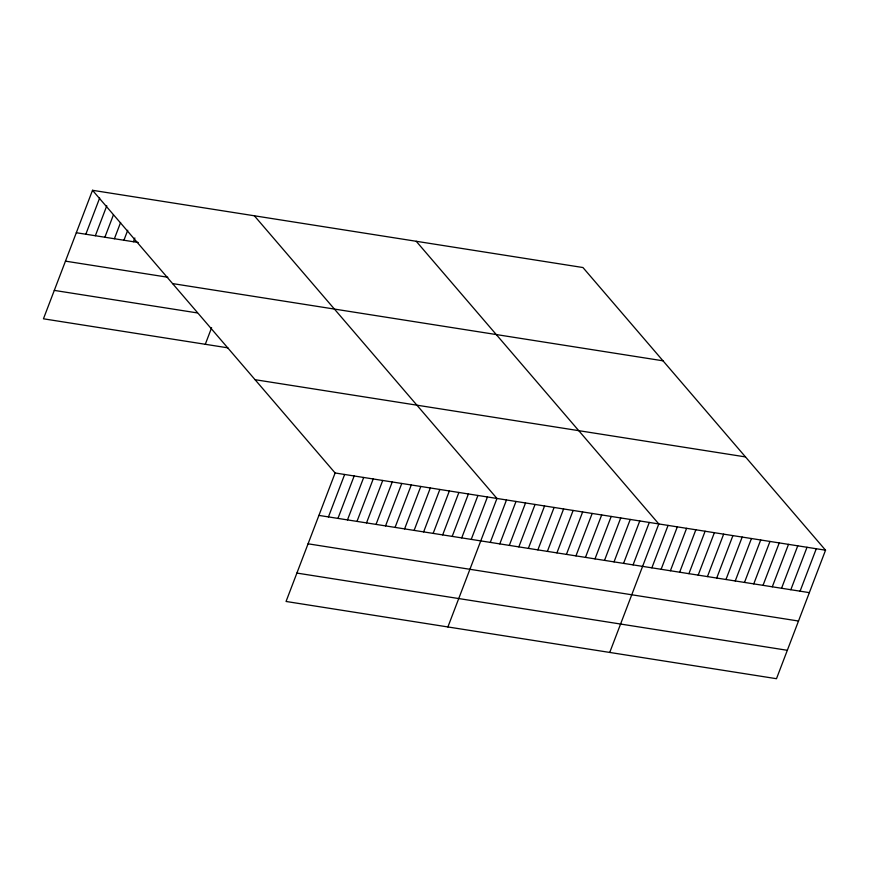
<?xml version="1.0" encoding="UTF-8"?>
<svg xmlns="http://www.w3.org/2000/svg" width="869" height="869" viewBox="0 0 869 869"><rect width="100%" height="100%" fill="white"/><g stroke="black" fill="none" stroke-linecap="round" stroke-linejoin="round"><path stroke-width="1.3" d="M92.516 190.3L335.119 472.975L286.053 601.467L776.484 678.7L825.55 550.196L582.947 267.533L92.516 190.3L43.45 318.804L227.906 347.85M85.835 234.239L99.653 198.045M95.351 235.738L106.789 205.779M104.877 237.237L113.459 214.773M114.393 238.736L120.595 222.507M123.919 240.235L127.732 230.252M133.435 241.734L134.869 237.987M205.29 344.287L211.612 327.722M328.439 516.903L344.645 474.474M337.954 518.402L354.161 475.973M347.481 519.901L363.687 477.472M356.996 521.4L373.203 478.971M366.522 522.899L382.718 480.47M376.038 524.398L392.245 481.969M385.554 525.897L401.76 483.468M395.08 527.396L411.287 484.967M404.596 528.895L420.802 486.466M414.122 530.394L430.318 487.965M423.637 531.893L439.844 489.464M433.153 533.392L449.36 490.963M442.679 534.891L458.886 492.462M452.195 536.39L468.402 493.961M461.721 537.889L477.928 495.46M471.237 539.388L487.444 496.959M447.893 626.962L496.959 498.458L254.356 215.784M490.279 542.386L506.486 499.957M499.794 543.885L516.001 501.456M509.321 545.384L525.528 502.955M518.836 546.883L535.043 504.454M528.363 548.382L544.559 505.954M537.878 549.881L554.085 507.453M547.394 551.38L563.601 508.952M556.92 552.88L573.127 510.451M566.436 554.379L582.643 511.95M575.962 555.878L592.169 513.449M585.478 557.377L601.685 514.948M595.004 558.876L611.2 516.447M604.52 560.375L620.727 517.946M614.035 561.874L630.242 519.445M623.562 563.384L639.769 520.944M633.077 564.883L649.284 522.443M609.734 652.445L658.8 523.942L416.208 241.267M651.859 567.837L668.065 525.397M661.124 569.293L677.331 526.853M670.39 570.748L686.597 528.319M679.656 572.215L695.863 529.775M688.921 573.67L705.117 531.231M698.176 575.126L714.383 532.686M707.442 576.592L723.649 534.153M716.708 578.048L732.915 535.608M725.973 579.504L742.18 537.064M735.239 580.959L751.446 538.53M744.494 582.426L760.701 539.986M753.76 583.881L769.967 541.441M763.025 585.337L779.232 542.908M772.291 586.803L788.498 544.363M781.557 588.259L797.764 545.819M790.823 589.714L807.019 547.274M800.077 591.17L816.284 548.741M76.32 232.74L138.193 242.484M65.468 261.145L167.815 277.254M172.583 283.587L663.004 360.809M54.291 290.398L197.1 312.883M255.062 379.688L745.493 456.92M335.119 472.975L825.55 550.196M318.912 515.404L809.343 592.636M308.071 543.809L798.502 621.031M296.894 573.073L787.325 650.294"/></g></svg>
